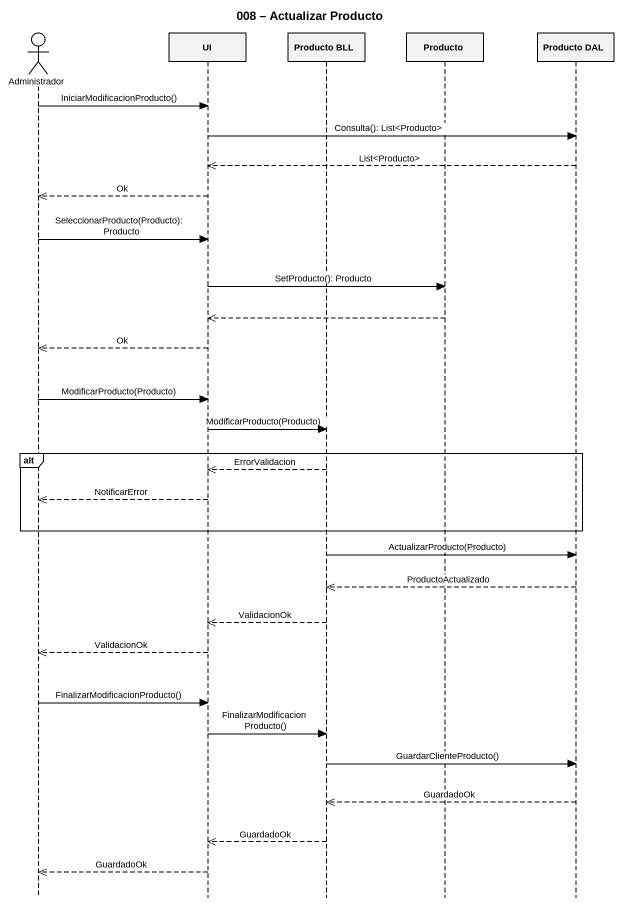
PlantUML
@startuml
title 008 – Actualizar Producto
hide footbox
actor Administrador
participant UI
participant "Producto BLL" as Producto_BLL
participant Producto
participant "Producto DAL" as Producto_DAL

Administrador -> UI : IniciarModificacionProducto()
UI -> Producto_DAL : Consulta(): List<Producto>
Producto_DAL -->> UI : List<Producto>
UI -->> Administrador : Ok
Administrador -> UI : SeleccionarProducto(Producto): Producto
UI -> Producto : SetProducto(): Producto
Producto -->> UI
UI -->> Administrador : Ok
Administrador -> UI : ModificarProducto(Producto)
UI -> Producto_BLL : ModificarProducto(Producto)
alt
  Producto_BLL -->> UI : ErrorValidacion
  UI -->> Administrador : NotificarError
end
Producto_BLL -> Producto_DAL : ActualizarProducto(Producto)
Producto_DAL -->> Producto_BLL : ProductoActualizado
Producto_BLL -->> UI : ValidacionOk
UI -->> Administrador : ValidacionOk
Administrador -> UI : FinalizarModificacionProducto()
UI -> Producto_BLL : FinalizarModificacionProducto()
Producto_BLL -> Producto_DAL : GuardarClienteProducto()
Producto_DAL -->> Producto_BLL : GuardadoOk
Producto_BLL -->> UI : GuardadoOk
UI -->> Administrador : GuardadoOk
@enduml
